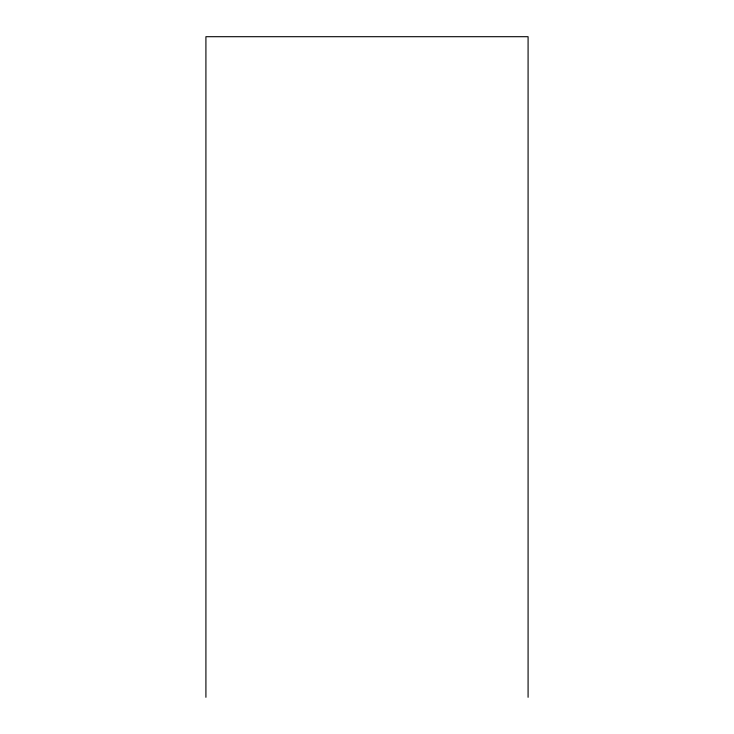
<?xml version="1.0" encoding="UTF-8"?>
<svg xmlns="http://www.w3.org/2000/svg" width="734" height="734" viewBox="0 0 734 734"><rect width="100%" height="100%" fill="white"/><g stroke="black" fill="none" stroke-linecap="round" stroke-linejoin="round"><path stroke-width="1.1" d="M528.085 697.3L528.085 36.7L205.915 36.7L205.915 697.3"/></g></svg>
